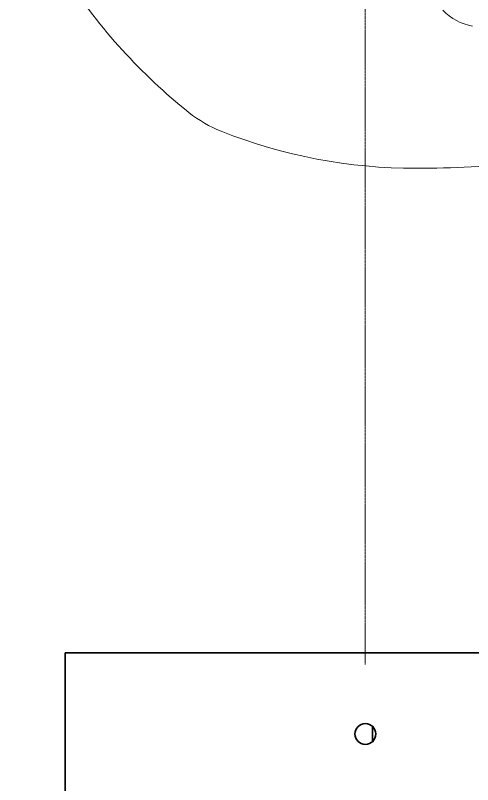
# Model space of a CAD drawing. Header units: millimetres. Extents: x 2822564 to 2991989, y -324396 to -253399.
# Drawn here: x 2862848 to 2863244, y -302216 to -301550 of the extents above; entities that cross this region are included whole.
import ezdxf

# ---------------------------------------------------------------- set-up
doc = ezdxf.new("R2010")
doc.units = ezdxf.units.MM
doc.linetypes.add('12017_XPLAN_GROUND$0$HIDDEN', pattern=[0.375, 0.25, -0.125])
doc.linetypes.add('DASHDOT', pattern=[1, 0.5, -0.25, 0, -0.25])
for name, color, linetype, lineweight in [("'new furniture'", 252, 'Continuous', 9), ('ARCHMED-Fur-S', 8, 'Continuous', 9), ('coton tak bazo', 191, 'Continuous', 5), ('KATCHIN', 253, '12017_XPLAN_GROUND$0$HIDDEN', 5), ('plat 2 bazo', 7, 'Continuous', 15)]:
    doc.layers.add(name, color=color, linetype=linetype, lineweight=lineweight)
doc.layers.add('AX', color=1, linetype='DASHDOT')

# ---------------------------------------------------------------- blocks, each defined once
blk = doc.blocks.new('fff')
at = {"layer": 'coton tak bazo', "lineweight": 35, "ltscale": 0.008937}
blk.add_line((-0.71486, 0.65509), (-0.71486, 0.67053), dxfattribs=at)
at = {"layer": 'coton tak bazo', "lineweight": 35}
blk.add_circle((-0.7078, 0.66281), 0.01046, dxfattribs=at)
at = {"layer": 'plat 2 bazo', "lineweight": 35, "ltscale": 0.35}
for p, q in [((-0.4054, 0.58108), (-0.4054, 1.18588)), ((-1.0102, 0.58108), (-0.4054, 0.58108))]:
    blk.add_line(p, q, dxfattribs=at)
blk = doc.blocks.new('N_1210DE-00037-200612191001')
at = {"layer": 'ARCHMED-Fur-S'}
for centre, radius, start, end in [((-5.254, 38.852), 45.103, 313.9831, 332.26814), ((2.151, 15.068), 4.121, 284.5708, 322.19382), ((19.123, 13.593), 10, 296.99133, 313.9831), ((4.906, 41.506), 41.324, 275.22336, 296.99133), ((1.822, 69.725), 69.709, 261.3637, 275.63633)]:
    blk.add_arc(centre, radius, start, end, dxfattribs=at)
blk = doc.blocks.new('Surgery Zone')
at = {"layer": 'KATCHIN', "color": 240, "ltscale": 1.1, "true_color": 0xed1f24}
blk.add_line((1610637.8, -562746.67, 0), (1610637.8, -564696.67, 0), dxfattribs=at)
at = {"layer": 'KATCHIN', "color": 85, "ltscale": 1.1, "true_color": 0x58ba48}
blk.add_circle((1610637.8, -562746.67, 0), 2200, dxfattribs=at)
at = {"layer": "'new furniture'", "extrusion": (1.57871e-14, -3.63266e-19, -1), "xscale": 10.99999999998999, "yscale": 10.99999999998999, "zscale": -10.99999999984072, "rotation": 354.6292389127441}
blk.add_blockref('N_1210DE-00037-200612191001', (-1610777.09, -564262.15, 0), dxfattribs=at)
at = {"layer": 'coton tak bazo', "xscale": 860.0000000000005, "yscale": 860.0000000000005, "zscale": 860.0000000000005, "rotation": 180}
blk.add_blockref('fff', (1610029.19, -564186.88, 0), dxfattribs=at)

msp = doc.modelspace()

# ---------------------------------------------------------------- block references
at = {"layer": 'AX'}
msp.add_blockref('Surgery Zone', (1252513.2, 262584.55, 0), dxfattribs=at)

doc.saveas('drawing.dxf')
